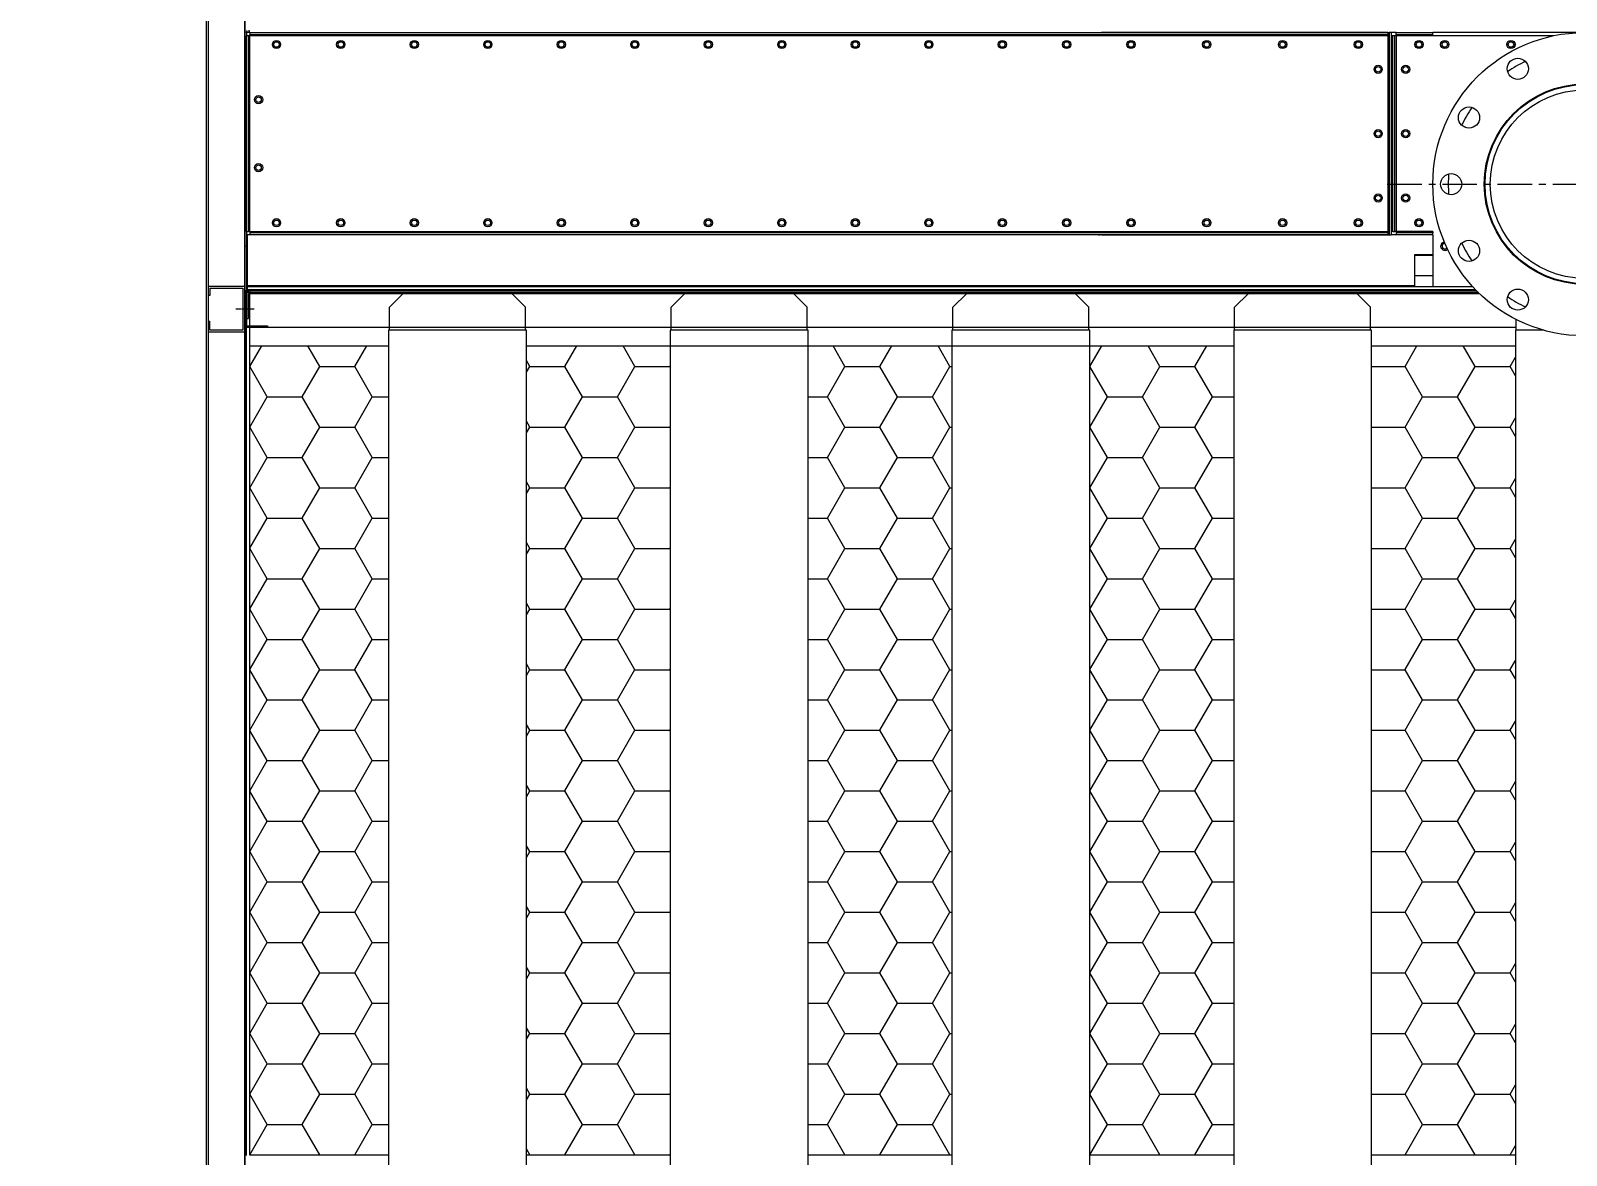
# Model space of a CAD drawing. Header units: millimetres. Extents: x -17070 to 40435, y -291348 to 29674.
# Drawn here: x 13823 to 15495, y 18198 to 19422 of the extents above; entities that cross this region are included whole.
import ezdxf

# ---------------------------------------------------------------- set-up
doc = ezdxf.new("R2010")
doc.units = ezdxf.units.MM
doc.linetypes.add('CENTER', pattern=[2, 1.25, -0.25, 0.25, -0.25])
doc.layers.add('center', color=1, linetype='CENTER')
doc.styles.get("Standard").update_dxf_attribs({"font": 'arial.ttf'})
doc.dimstyles.new('1.40', dxfattribs={"dimscale": 20, "dimtxt": 1.5, "dimasz": 1, "dimexe": 0.5, "dimexo": 0.5, "dimgap": 0.5, "dimtad": 1, "dimdec": 0, "dimzin": 0, "dimdsep": 46, "dimtxsty": 'Standard', "dimcen": 0, "dimclrd": 2, "dimclre": 2, "dimclrt": 3, "dimadec": 0, "dimazin": 0, "dimtfac": 1, "dimtdec": 0, "dimtmove": 0, "dimatfit": 0, "dimfxl": 1, "dimtolj": 1, "dimtzin": 0, "dimlwd": -1, "dimlwe": -1, "dimarcsym": 0})

# ---------------------------------------------------------------- blocks, each defined once
blk = doc.blocks.new('*D794')
at = {"color": 2, "transparency": 16777216}
for p, q in [((13914.4, 19461.7), (13343.7, 19461.7)), ((13353.7, 19341.7), (13353.7, 16581.7)), ((13914.4, 16461.7), (13343.7, 16461.7))]:
    blk.add_line(p, q, dxfattribs=at)
for points in [[(13333.7, 19341.7), (13373.7, 19341.7), (13353.7, 19461.7)], [(13333.7, 16581.7), (13373.7, 16581.7), (13353.7, 16461.7)]]:
    blk.add_solid(points, dxfattribs=at)
at = {"layer": 'Defpoints', "color": 0, "transparency": 16777216}
for p in [(14014.4, 19461.7), (13353.7, 16461.7), (14014.4, 16461.7)]:
    blk.add_point(p, dxfattribs=at)
at = {"color": 3, "lineweight": 5, "transparency": 16777216, "insert": (13222.2, 17961.7), "char_height": 140, "attachment_point": 5, "rotation": 90}
blk.add_mtext('\\A1;3000', dxfattribs=at)
blk = doc.blocks.new('3')
at = {"lineweight": 20}
h = blk.add_hatch(dxfattribs=at)
h.set_pattern_fill('HONEY', scale=12)
h.set_pattern_definition([(0, (-333562.587, -72473.425), (57.15, 32.9955677), [38.1, -76.2]), (120, (-333562.587, -72473.425), (-57.15, 32.995568), [38.1, -76.2]), (60, (-333562.587, -72473.425), (1e-07, 65.9911357), [-76.2, 38.1])])
h.paths.add_polyline_path([(14212.9, 18197.9), (14212.9, 19078.7), (14061.9, 19078.7), (14061.9, 18197.9)])
h.paths.add_polyline_path([(14519.5, 18197.9), (14519.5, 19078.7), (14363, 19078.7), (14363, 18197.9)])
h.paths.add_polyline_path([(14826.1, 18197.9), (14826.1, 19078.7), (14669.6, 19078.7), (14669.6, 18197.9)])
h.paths.add_polyline_path([(15132.7, 18197.9), (15132.7, 19078.7), (14976.2, 19078.7), (14976.2, 18197.9)])
h.paths.add_polyline_path([(15439.3, 18197.9), (15439.3, 19078.7), (15282.8, 19078.7), (15282.8, 18197.9)])
h.paths.add_polyline_path([(15745.9, 18197.9), (15745.9, 19078.7), (15589.4, 19078.7), (15589.4, 18197.9)])
h.paths.add_polyline_path([(16052.5, 18197.9), (16052.5, 19078.7), (15896, 19078.7), (15896, 18197.9)])
h.paths.add_polyline_path([(16359.1, 18197.9), (16359.1, 19078.7), (16202.6, 19078.7), (16202.6, 18197.9)])
h.paths.add_polyline_path([(16665.7, 18197.9), (16665.7, 19078.7), (16509.2, 19078.7), (16509.2, 18197.9)])
h.paths.add_polyline_path([(16815.8, 19078.7), (16815.8, 18197.9), (16970.4, 18197.9), (16970.4, 19078.7)])
for p, q in [((14014.4, 19461.7), (14014.4, 16461.7)), ((14016.4, 19459.7), (14016.4, 16463.7)), ((14056.4, 16461.7), (14056.4, 19461.7)), ((14016.4, 19143.7), (14056.4, 19143.7)), ((14018.4, 19141.7), (14054.4, 19141.7)), ((14018.4, 19141.7), (14018.4, 19133.7)), ((14054.4, 19141.7), (14054.4, 19095.7)), ((15397.1, 19138.7), (14056.3, 19138.7)), ((15399.1, 19136.7), (14058.3, 19136.7)), ((14058.3, 19136.7), (14058.3, 19100.7)), ((14018.4, 19133.7), (14016.4, 19133.7)), ((14213.9, 19120.7), (14228.9, 19135.7)), ((14213.9, 19095.7), (14213.9, 19120.7)), ((14228.9, 19135.7), (14346.9, 19135.7)), ((14361.9, 19120.7), (14346.9, 19135.7)), ((14361.9, 19095.7), (14361.9, 19120.7)), ((14520.5, 19120.7), (14535.5, 19135.7)), ((14520.5, 19095.7), (14520.5, 19120.7)), ((14535.5, 19135.7), (14653.5, 19135.7)), ((14668.5, 19120.7), (14653.5, 19135.7)), ((14668.5, 19095.7), (14668.5, 19120.7)), ((14827.1, 19120.7), (14842.1, 19135.7)), ((14827.1, 19095.7), (14827.1, 19120.7)), ((14842.1, 19135.7), (14960.1, 19135.7)), ((14975.1, 19120.7), (14960.1, 19135.7)), ((14975.1, 19095.7), (14975.1, 19120.7)), ((15133.7, 19120.7), (15148.7, 19135.7)), ((15133.7, 19095.7), (15133.7, 19120.7)), ((15148.7, 19135.7), (15266.7, 19135.7)), ((15281.7, 19120.7), (15266.7, 19135.7)), ((15281.7, 19095.7), (15281.7, 19120.7)), ((14016.4, 19105.7), (14018.4, 19105.7)), ((14018.4, 19095.7), (14018.4, 19105.7)), ((15440.3, 19095.7), (15440.3, 19107.3)), ((14056.4, 19093.7), (14016.4, 19093.7)), ((14054.4, 19095.7), (14018.4, 19095.7)), ((15440.3, 19098.7), (14056.3, 19098.7)), ((14058.3, 19100.7), (14081, 19100.7)), ((14081.1, 19100.7), (14081.1, 19098.7)), ((14362.9, 19095.7), (14212.9, 19095.7)), ((14669.5, 19095.7), (14519.5, 19095.7)), ((14976.1, 19095.7), (14826.1, 19095.7)), ((15282.7, 19095.7), (15132.7, 19095.7)), ((15470.3, 19095.7), (15439.3, 19095.7))]:
    blk.add_line(p, q, dxfattribs=at)
at = {"color": 7, "lineweight": 20, "ltscale": 0.129444}
blk.add_line((14056.4, 19458.2), (14056.4, 19225.2), dxfattribs=at)
at = {"color": 7, "lineweight": 20, "ltscale": 0.108889}
blk.add_line((14014.4, 19439.7), (14014.4, 19243.7), dxfattribs=at)
at = {"color": 7, "lineweight": 20, "ltscale": 0.000112069}
blk.add_line((14058.6, 19421.7), (14058.4, 19421.7), dxfattribs=at)
at = {"color": 7, "lineweight": 20, "ltscale": 0.000392287}
blk.add_line((14058.4, 19419.7), (14058.4, 19420.4), dxfattribs=at)
at = {"color": 7, "lineweight": 20, "ltscale": 0.000216364}
blk.add_line((14060, 19419.7), (14060, 19420.1), dxfattribs=at)
at = {"color": 7, "lineweight": 20, "ltscale": 0.000546891}
blk.add_line((14061.5, 19421.7), (14060.5, 19421.7), dxfattribs=at)
at = {"color": 7, "lineweight": 20, "ltscale": 0.001124}
blk.add_line((14061.5, 19419.7), (14061.5, 19421.7), dxfattribs=at)
at = {"color": 7, "lineweight": 20, "ltscale": 0.001944}
for p, q in [((14061.9, 19419.7), (14058.4, 19419.7)), ((14058.4, 19419.7), (14058.4, 19416.2)), ((14061.9, 19416.2), (14058.4, 19416.2)), ((14058.4, 19203.2), (14058.4, 19199.7)), ((14061.9, 19199.7), (14058.4, 19199.7)), ((14061.9, 19138.7), (14058.4, 19138.7))]:
    blk.add_line(p, q, dxfattribs=at)
at = {"color": 7, "lineweight": 20, "ltscale": 0.118333}
for p, q in [((14058.4, 19203.2), (14058.4, 19416.2)), ((14060.4, 19203.2), (14060.4, 19416.2)), ((14061.9, 19203.2), (14061.9, 19416.2)), ((15305.9, 19203.2), (15305.9, 19416.2)), ((15307.9, 19203.2), (15307.9, 19416.2)), ((15309.4, 19416.2), (15309.4, 19203.2))]:
    blk.add_line(p, q, dxfattribs=at)
at = {"color": 7, "lineweight": 20, "ltscale": 0.001111}
for p, q in [((14060.4, 19416.2), (14058.4, 19416.2)), ((14061.9, 19419.7), (14061.9, 19417.7)), ((15303.9, 19419.7), (15301.9, 19419.7)), ((15307.9, 19416.2), (15305.9, 19416.2)), ((15309.4, 19417.7), (15309.4, 19419.7)), ((15349.4, 19417.7), (15349.4, 19419.7)), ((15303.9, 19394.7), (15305.9, 19394.7)), ((15305.9, 19392.7), (15303.9, 19392.7)), ((15303.9, 19226.7), (15305.9, 19226.7)), ((15305.9, 19224.7), (15303.9, 19224.7)), ((14058.4, 19203.2), (14060.4, 19203.2)), ((15305.9, 19203.2), (15303.9, 19203.2)), ((15305.9, 19203.2), (15307.9, 19203.2)), ((14061.9, 19201.7), (14061.9, 19199.7)), ((14985.4, 19199.7), (14987.4, 19199.7)), ((15301.9, 19199.7), (15303.9, 19199.7)), ((15309.4, 19201.7), (15309.4, 19199.7)), ((15349.4, 19199.7), (15349.4, 19201.7)), ((14058.4, 19108.7), (14060.4, 19108.7)), ((14056.4, 18331.8), (14058.4, 18331.8))]:
    blk.add_line(p, q, dxfattribs=at)
at = {"color": 7, "lineweight": 20, "ltscale": 0.000833333}
for p, q in [((14061.9, 19416.2), (14060.4, 19416.2)), ((14061.9, 19416.2), (14061.9, 19417.7)), ((15300.4, 19419.7), (15301.9, 19419.7)), ((15309.4, 19416.2), (15307.9, 19416.2)), ((15309.4, 19416.2), (15309.4, 19417.7)), ((15349.4, 19416.2), (15349.4, 19417.7)), ((14061.9, 19203.2), (14060.4, 19203.2)), ((14061.9, 19203.2), (14061.9, 19201.7)), ((15309.4, 19203.2), (15307.9, 19203.2)), ((15309.4, 19203.2), (15309.4, 19201.7)), ((15349.4, 19203.2), (15349.4, 19201.7)), ((14988.9, 19199.7), (14987.4, 19199.7)), ((15300.4, 19199.7), (15301.9, 19199.7))]:
    blk.add_line(p, q, dxfattribs=at)
at = {"color": 7, "lineweight": 20}
for p, q in [((14061.9, 19419.7), (15300.4, 19419.7)), ((14061.9, 19417.7), (15300.4, 19417.7)), ((15300.4, 19416.2), (14061.9, 19416.2)), ((14014.4, 19225.2), (14014.4, 16958.3)), ((14056.4, 19225.2), (14056.4, 16958.2)), ((14061.9, 19203.2), (15300.4, 19203.2)), ((15300.4, 19201.7), (14061.9, 19201.7)), ((15300.4, 19199.7), (14061.9, 19199.7)), ((15329.4, 19144.1), (14058.9, 19144.1)), ((15393, 19143), (14058.9, 19143)), ((15396, 19139.8), (14058.9, 19139.8)), ((15397.1, 19138.7), (14061.9, 19138.7)), ((14228.7, 19135.5), (14061.9, 19135.5)), ((14535.3, 19135.5), (14347.1, 19135.5)), ((14841.9, 19135.5), (14653.7, 19135.5)), ((15148.5, 19135.5), (14960.3, 19135.5)), ((15400.3, 19135.5), (15266.9, 19135.5)), ((14058.4, 18197.7), (14058.4, 19108.7)), ((14061.9, 19078.9), (14212.9, 19078.9)), ((14061.9, 19078.7), (14212.9, 19078.7)), ((14363, 19078.9), (15132.7, 19078.9)), ((14363, 19078.7), (15132.7, 19078.7)), ((15282.8, 19078.9), (15439.3, 19078.9)), ((15282.8, 19078.7), (15439.3, 19078.7)), ((14212.9, 18197.9), (14061.9, 18197.9)), ((14519.5, 18197.9), (14363, 18197.9)), ((14826.1, 18197.9), (14669.6, 18197.9)), ((15132.7, 18197.9), (14976.2, 18197.9)), ((15439.3, 18197.9), (15282.8, 18197.9))]:
    blk.add_line(p, q, dxfattribs=at)
at = {"color": 7, "lineweight": 20, "ltscale": 0.173056}
for p, q in [((15300.4, 19419.7), (14988.9, 19419.7)), ((14988.9, 19199.7), (15300.4, 19199.7))]:
    blk.add_line(p, q, dxfattribs=at)
at = {"color": 7, "lineweight": 20, "ltscale": 0.122222}
for p, q in [((15300.4, 19419.7), (15300.4, 19199.7)), ((15301.9, 19419.7), (15301.9, 19199.7)), ((15303.9, 19419.7), (15303.9, 19199.7))]:
    blk.add_line(p, q, dxfattribs=at)
at = {"color": 7, "lineweight": 20, "ltscale": 0.003056}
for p, q in [((15309.4, 19419.7), (15303.9, 19419.7)), ((15309.4, 19416.2), (15303.9, 19416.2)), ((15309.4, 19199.7), (15303.9, 19199.7))]:
    blk.add_line(p, q, dxfattribs=at)
at = {"color": 7, "lineweight": 20, "ltscale": 0.022222}
for p, q in [((15309.4, 19419.7), (15349.4, 19419.7)), ((15309.4, 19417.7), (15349.4, 19417.7)), ((15349.4, 19416.2), (15309.4, 19416.2)), ((15349.4, 19203.2), (15309.4, 19203.2)), ((15349.4, 19201.7), (15309.4, 19201.7)), ((15349.4, 19199.7), (15309.4, 19199.7))]:
    blk.add_line(p, q, dxfattribs=at)
at = {"color": 7, "lineweight": 20, "ltscale": 0.183333}
blk.add_line((15679.4, 19419.7), (15349.4, 19419.7), dxfattribs=at)
at = {"color": 7, "lineweight": 20, "ltscale": 0.072888}
blk.add_line((15480.6, 19416.2), (15349.4, 19416.2), dxfattribs=at)
at = {"color": 7, "lineweight": 20, "ltscale": 0.072887}
blk.add_line((15480.6, 19416.2), (15349.4, 19416.2), dxfattribs=at)
at = {"color": 7, "lineweight": 20, "ltscale": 0.00111}
blk.add_line((14014.4, 19243.7), (14014.4, 19241.7), dxfattribs=at)
at = {"color": 7, "lineweight": 20, "ltscale": 0.009167}
for p, q in [((14014.4, 19241.7), (14014.4, 19225.2)), ((14016.4, 19241.7), (14016.4, 19225.2))]:
    blk.add_line(p, q, dxfattribs=at)
at = {"color": 7, "lineweight": 20, "ltscale": 0.000833334}
blk.add_line((15349.4, 19203.2), (15349.4, 19201.7), dxfattribs=at)
at = {"color": 7, "lineweight": 20, "ltscale": 0.005833}
blk.add_line((14058.4, 19199.7), (14058.4, 19189.2), dxfattribs=at)
at = {"color": 7, "lineweight": 20, "ltscale": 0.000785224}
blk.add_line((14058.4, 19189.2), (14058.4, 19187.7), dxfattribs=at)
at = {"color": 7, "lineweight": 20, "ltscale": 7.83328e-05}
blk.add_line((14058.6, 19187.7), (14058.4, 19187.7), dxfattribs=at)
at = {"color": 7, "lineweight": 20, "ltscale": 0.000449532}
blk.add_line((14058.4, 19186.9), (14058.4, 19187.7), dxfattribs=at)
at = {"color": 7, "lineweight": 20, "ltscale": 0.026789}
blk.add_line((14058.4, 19186.9), (14058.4, 19138.7), dxfattribs=at)
at = {"color": 7, "lineweight": 20, "ltscale": 0.030899}
blk.add_line((14058.9, 19199.7), (14058.9, 19144.1), dxfattribs=at)
at = {"color": 7, "lineweight": 20, "ltscale": 0.031517}
blk.add_line((15349.4, 19199.7), (15349.4, 19143), dxfattribs=at)
at = {"color": 7, "lineweight": 20, "ltscale": 0.011111}
for p, q in [((15349.4, 19177.7), (15329.4, 19177.7)), ((15349.4, 19177.2), (15329.4, 19177.2)), ((15349.4, 19155.1), (15329.4, 19155.1))]:
    blk.add_line(p, q, dxfattribs=at)
at = {"color": 7, "lineweight": 20, "ltscale": 0.018659}
blk.add_line((15329.4, 19177.7), (15329.4, 19144.1), dxfattribs=at)
at = {"color": 7, "lineweight": 20, "ltscale": 0.001941}
blk.add_line((14058.4, 19135.2), (14058.4, 19138.7), dxfattribs=at)
at = {"color": 7, "lineweight": 20, "ltscale": 0.000617651}
for p, q in [((14058.9, 19144.1), (14058.9, 19143)), ((15329.4, 19144.1), (15329.4, 19143))]:
    blk.add_line(p, q, dxfattribs=at)
at = {"color": 7, "lineweight": 20, "ltscale": 0.001775}
for p, q in [((14058.9, 19143), (14058.9, 19139.8)), ((14061.9, 19138.7), (14061.9, 19135.5))]:
    blk.add_line(p, q, dxfattribs=at)
at = {"color": 7, "lineweight": 20, "ltscale": 0.000597432}
blk.add_line((14058.9, 19138.7), (14058.9, 19139.8), dxfattribs=at)
at = {"color": 7, "lineweight": 20, "ltscale": 0.014722}
for p, q in [((14058.4, 19108.7), (14058.4, 19135.2)), ((14060.4, 19108.7), (14060.4, 19135.2))]:
    blk.add_line(p, q, dxfattribs=at)
at = {"color": 7, "lineweight": 20, "ltscale": 0.031462}
blk.add_line((14061.9, 19078.9), (14061.9, 19135.5), dxfattribs=at)
at = {"color": 0, "lineweight": 20}
for p, q in [((14212.9, 19095.7), (14212.9, 17032.7)), ((14363, 17032.7), (14363, 19095.7)), ((14519.5, 19095.7), (14519.5, 17032.7)), ((14669.6, 17032.7), (14669.6, 19095.7)), ((14826.1, 19095.7), (14826.1, 17032.7)), ((14976.2, 17032.7), (14976.2, 19095.7)), ((15132.7, 19095.7), (15132.7, 17032.7)), ((15282.8, 17032.7), (15282.8, 19095.7)), ((15439.3, 19095.7), (15439.3, 17032.7))]:
    blk.add_line(p, q, dxfattribs=at)
at = {"color": 7, "lineweight": 20, "ltscale": 9.68397e-05}
blk.add_line((14061.9, 19078.7), (14061.9, 19078.9), dxfattribs=at)
at = {"color": 7, "lineweight": 20, "ltscale": 0.226933}
blk.add_line((14056.4, 18362.5), (14056.4, 18770.9), dxfattribs=at)
at = {"color": 7, "lineweight": 20, "ltscale": 0.017006}
blk.add_line((14056.4, 18331.8), (14056.4, 18362.5), dxfattribs=at)
at = {"color": 0, "lineweight": 20}
for points in [[(14212.9, 18197.9), (14061.9, 18197.9), (14061.9, 19078.7), (14212.9, 19078.7)], [(14363, 19078.7), (15132.7, 19078.7)], [(15282.8, 19078.7), (15439.3, 19078.7)], [(14519.5, 18197.9), (14363, 18197.9)], [(14826.1, 18197.9), (14669.6, 18197.9)], [(15132.7, 18197.9), (14976.2, 18197.9)], [(15439.3, 18197.9), (15282.8, 18197.9)]]:
    blk.add_lwpolyline(points, dxfattribs=at)
at = {"color": 7, "lineweight": 20}
for centre, radius in [((14090.9, 19406.7), 4.5), ((14090.9, 19406.7), 3), ((14160.9, 19406.7), 4.5), ((14160.9, 19406.7), 3), ((14240.9, 19406.7), 4.5), ((14240.9, 19406.7), 3), ((14320.9, 19406.7), 4.5), ((14320.9, 19406.7), 3), ((14400.9, 19406.7), 4.5), ((14400.9, 19406.7), 3), ((14480.9, 19406.7), 4.5), ((14480.9, 19406.7), 3), ((14560.9, 19406.7), 4.5), ((14560.9, 19406.7), 3), ((14640.9, 19406.7), 4.5), ((14640.9, 19406.7), 3), ((14720.9, 19406.7), 4.5), ((14720.9, 19406.7), 3), ((14800.9, 19406.7), 4.5), ((14800.9, 19406.7), 3), ((14880.9, 19406.7), 4.5), ((14880.9, 19406.7), 3), ((14950.9, 19406.7), 4.5), ((14950.9, 19406.7), 3), ((15020.9, 19406.7), 4.5), ((15020.9, 19406.7), 3), ((15103.4, 19406.7), 4.5), ((15103.4, 19406.7), 3), ((15185.9, 19406.7), 4.5), ((15185.9, 19406.7), 3), ((15268.4, 19406.7), 4.5), ((15268.4, 19406.7), 3), ((15334.4, 19406.7), 4.5), ((15334.4, 19406.7), 3), ((15514.4, 19254.7), 165), ((15362.4, 19406.7), 4.5), ((15362.4, 19406.7), 3), ((15434.4, 19406.7), 4.5), ((15434.4, 19406.7), 3), ((15441.9, 19380.3), 11.5), ((15289.9, 19379.7), 4.5), ((15289.9, 19379.7), 3), ((15319.9, 19379.7), 4.5), ((15319.9, 19379.7), 3), ((15514.4, 19254.7), 109), ((15514.4, 19254.7), 108.2), ((15514.4, 19254.7), 102.4), ((14071.4, 19346.7), 4.5), ((14071.4, 19346.7), 3), ((15388.8, 19327.2), 11.5), ((15289.9, 19309.7), 4.5), ((15289.9, 19309.7), 3), ((15319.9, 19309.7), 4.5), ((15319.9, 19309.7), 3), ((14071.4, 19272.7), 4.5), ((14071.4, 19272.7), 3), ((15369.4, 19254.7), 11.5), ((15289.9, 19239.7), 4.5), ((15289.9, 19239.7), 3), ((15319.9, 19239.7), 4.5), ((15319.9, 19239.7), 3), ((14090.9, 19212.7), 4.5), ((14090.9, 19212.7), 3), ((14160.9, 19212.7), 4.5), ((14160.9, 19212.7), 3), ((14240.9, 19212.7), 4.5), ((14240.9, 19212.7), 3), ((14320.9, 19212.7), 4.5), ((14320.9, 19212.7), 3), ((14400.9, 19212.7), 4.5), ((14400.9, 19212.7), 3), ((14480.9, 19212.7), 4.5), ((14480.9, 19212.7), 3), ((14560.9, 19212.7), 4.5), ((14560.9, 19212.7), 3), ((14640.9, 19212.7), 4.5), ((14640.9, 19212.7), 3), ((14720.9, 19212.7), 4.5), ((14720.9, 19212.7), 3), ((14800.9, 19212.7), 4.5), ((14800.9, 19212.7), 3), ((14880.9, 19212.7), 4.5), ((14880.9, 19212.7), 3), ((14950.9, 19212.7), 4.5), ((14950.9, 19212.7), 3), ((15020.9, 19212.7), 4.5), ((15020.9, 19212.7), 3), ((15103.4, 19212.7), 4.5), ((15103.4, 19212.7), 3), ((15185.9, 19212.7), 4.5), ((15185.9, 19212.7), 3), ((15268.4, 19212.7), 4.5), ((15268.4, 19212.7), 3), ((15334.4, 19212.7), 4.5), ((15334.4, 19212.7), 3), ((15388.8, 19182.2), 11.5), ((15441.9, 19129.1), 11.5)]:
    blk.add_circle(centre, radius, dxfattribs=at)
for centre, radius, start, end in [((14061.5, 19422.8), 1.5, 227.1666, 270), ((14061.9, 19416.2), 3.5, 90, 90.3808), ((15023.9, 19416.2), 3.5, 89.6094, 90), ((15032.9, 19416.2), 3.5, 90, 90.3906), ((15514.4, 19254.7), 148.2, 115.6753, 124.3252), ((15514.4, 19254.7), 148.2, 145.6753, 154.3252), ((15514.4, 19254.7), 148.2, 175.6753, 184.3249), ((14061.9, 19189.2), 3.5, 180, 211.002), ((15362.4, 19187.2), 4.5, 96.2272, 311.6534), ((15362.4, 19187.2), 3, 87.5076, 320.3674), ((15514.4, 19254.7), 148.2, 205.6753, 214.3248), ((14061.9, 19135.2), 3.5, 90, 180), ((14061.9, 19135.2), 1.5, 90, 180), ((14053.3, 18290.8), 3.1, 359.3698, 0)]:
    blk.add_arc(centre, radius, start, end, dxfattribs=at)
at = {"color": 0, "lineweight": 20}
blk.add_arc((15514.4, 19254.7), 148.2, 235.6753, 244.3247, dxfattribs=at)
at = {"color": 7, "lineweight": 20}
for centre, major_axis, ratio, start_param, end_param in [((14061.5, 19420.4), (3.1, 0), 1, 2.744764, 3.141593), ((14061.5, 19420.4), (1.5, 0), 1, 2.098485, 2.216367), ((14061.5, 19420.3), (-1.5, 0), 0.995898, 5.106202, 5.307103), ((14061.5, 19187.7), (-3.1, 0), 0.944147, 6.044669, 6.283185), ((14061.5, 19186.9), (-3.1, 0), 0.877774, 5.894609, 6.283185), ((14059.9, 18770.9), (3.5, 0), 0.838671, 2.013707, 3.141593), ((14059.9, 18362.5), (3.5, 0), 0.838671, 2.014575, 3.141593)]:
    blk.add_ellipse(centre, major_axis=major_axis, ratio=ratio, start_param=start_param, end_param=end_param, dxfattribs=at)
at = {"layer": 'center', "lineweight": 20, "ltscale": 30}
blk.add_line((15299.9, 19254.7), (15728.9, 19254.7), dxfattribs=at)
at = {"layer": 'center', "lineweight": 20}
for p, q in [((14066.4, 19118.7), (14046.4, 19118.7)), ((14066.5, 19118.7), (14046.5, 19118.7))]:
    blk.add_line(p, q, dxfattribs=at)

msp = doc.modelspace()

# ---------------------------------------------------------------- block references
msp.add_blockref('3', (0, 0))

# ---------------------------------------------------------------- dimensions: what is measured, and where the dimension line sits
at = {"lineweight": 5}
dim = msp.add_linear_dim(base=(13353.7, 16461.7), p1=(14014.4, 19461.7), p2=(14014.4, 16461.7), angle=90, dimstyle='1.40', override={"dimtxt": 7, "dimasz": 6, "dimexo": 5, "dimgap": 3}, dxfattribs=at)
dim.commit()
dim.dimension.update_dxf_attribs({"geometry": '*D794', "text_midpoint": (13222.2, 17961.7)})

doc.saveas('drawing.dxf')
